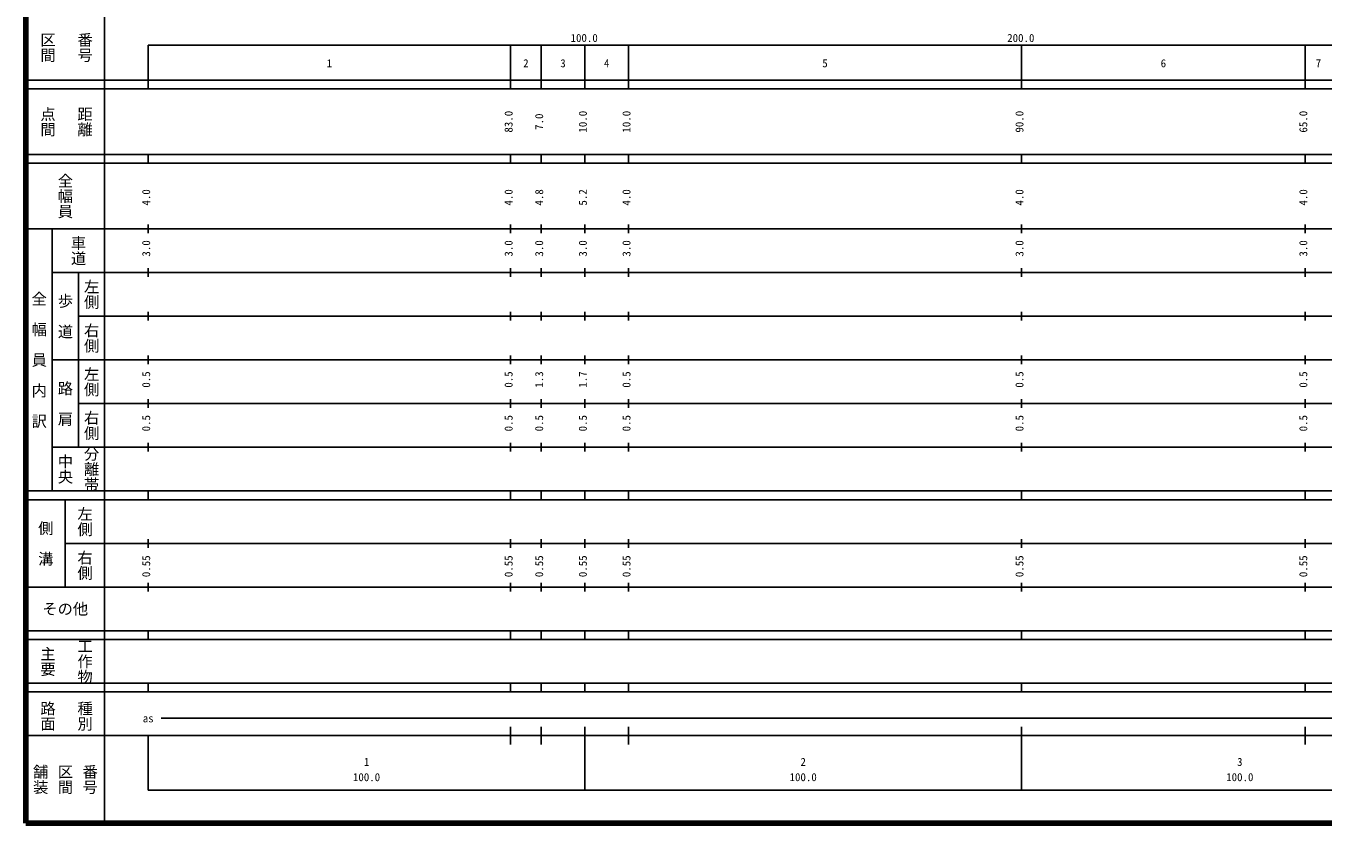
# Model space of a CAD drawing. Units: millimetres on the paper, enlarged 1000 times. Extents: x 40000 to 680000, y 20000 to 380000.
# Drawn here: x 40000 to 337067, y 20000 to 202409 of the extents above; entities that cross this region are included whole.
import ezdxf
from ezdxf.enums import TextEntityAlignment as Align

# ---------------------------------------------------------------- set-up
doc = ezdxf.new("R2010")
doc.units = ezdxf.units.MM
doc.header["$LTSCALE"] = 1000
doc.layers.add('M-TTL', color=2, linetype='Continuous', lineweight=140)
doc.layers.add('M-TTL-BAND', color=7, linetype='Continuous', lineweight=25)
doc.styles.add('@ＭＳ ゴシック', font='')
doc.styles.add('ＭＳ ゴシック', font='')
doc.styles.get('@ＭＳ ゴシック').set_extended_font_data('@MS Gothic')
doc.styles.get('ＭＳ ゴシック').set_extended_font_data('MS Gothic')

msp = doc.modelspace()

# ---------------------------------------------------------------- linework, layer by layer
at = {"layer": 'M-TTL'}
for p, q in [((40000, 380000), (40000, 20000)), ((40000, 20000), (680000, 20000))]:
    msp.add_line(p, q, dxfattribs=at)
at = {"layer": 'M-TTL-BAND'}
for p, q in [((58000, 370000), (58000, 20000)), ((68000, 198000), (579000, 198000)), ((68000, 198000), (68000, 188000)), ((151000, 188000), (151000, 198000)), ((158000, 188000), (158000, 198000)), ((168000, 188000), (168000, 198000)), ((178000, 188000), (178000, 198000)), ((268000, 188000), (268000, 198000)), ((333000, 188000), (333000, 198000)), ((40000, 190000), (579000, 190000)), ((40000, 188000), (579000, 188000)), ((40000, 173000), (579000, 173000)), ((68000, 171000), (68000, 173000)), ((151000, 171000), (151000, 173000)), ((158000, 171000), (158000, 173000)), ((168000, 171000), (168000, 173000)), ((178000, 171000), (178000, 173000)), ((268000, 171000), (268000, 173000)), ((333000, 171000), (333000, 173000)), ((40000, 171000), (579000, 171000)), ((40000, 156000), (579000, 156000)), ((46000, 96000), (46000, 156000)), ((68000, 155000), (68000, 157000)), ((151000, 155000), (151000, 157000)), ((158000, 155000), (158000, 157000)), ((168000, 155000), (168000, 157000)), ((178000, 155000), (178000, 157000)), ((268000, 155000), (268000, 157000)), ((333000, 155000), (333000, 157000)), ((46000, 146000), (579000, 146000)), ((52000, 146000), (52000, 106000)), ((68000, 145000), (68000, 147000)), ((151000, 145000), (151000, 147000)), ((158000, 145000), (158000, 147000)), ((168000, 145000), (168000, 147000)), ((178000, 145000), (178000, 147000)), ((268000, 145000), (268000, 147000)), ((333000, 145000), (333000, 147000)), ((68000, 135000), (68000, 137000)), ((151000, 135000), (151000, 137000)), ((158000, 135000), (158000, 137000)), ((168000, 135000), (168000, 137000)), ((178000, 135000), (178000, 137000)), ((268000, 135000), (268000, 137000)), ((333000, 135000), (333000, 137000)), ((52000, 136000), (579000, 136000)), ((46000, 126000), (579000, 126000)), ((68000, 125000), (68000, 127000)), ((151000, 125000), (151000, 127000)), ((158000, 125000), (158000, 127000)), ((168000, 125000), (168000, 127000)), ((178000, 125000), (178000, 127000)), ((268000, 125000), (268000, 127000)), ((333000, 125000), (333000, 127000)), ((52000, 116000), (579000, 116000)), ((68000, 115000), (68000, 117000)), ((151000, 115000), (151000, 117000)), ((158000, 115000), (158000, 117000)), ((168000, 115000), (168000, 117000)), ((178000, 115000), (178000, 117000)), ((268000, 115000), (268000, 117000)), ((333000, 115000), (333000, 117000)), ((68000, 105000), (68000, 107000)), ((151000, 105000), (151000, 107000)), ((158000, 105000), (158000, 107000)), ((168000, 105000), (168000, 107000)), ((178000, 105000), (178000, 107000)), ((268000, 105000), (268000, 107000)), ((333000, 105000), (333000, 107000)), ((46000, 106000), (579000, 106000)), ((40000, 96000), (579000, 96000)), ((68000, 94000), (68000, 96000)), ((151000, 94000), (151000, 96000)), ((158000, 94000), (158000, 96000)), ((168000, 94000), (168000, 96000)), ((178000, 94000), (178000, 96000)), ((268000, 94000), (268000, 96000)), ((333000, 94000), (333000, 96000)), ((40000, 94000), (579000, 94000)), ((49000, 94000), (49000, 74000)), ((49000, 84000), (579000, 84000)), ((68000, 83000), (68000, 85000)), ((151000, 83000), (151000, 85000)), ((158000, 83000), (158000, 85000)), ((168000, 83000), (168000, 85000)), ((178000, 83000), (178000, 85000)), ((268000, 83000), (268000, 85000)), ((333000, 83000), (333000, 85000)), ((68000, 73000), (68000, 75000)), ((151000, 73000), (151000, 75000)), ((158000, 73000), (158000, 75000)), ((168000, 73000), (168000, 75000)), ((178000, 73000), (178000, 75000)), ((268000, 73000), (268000, 75000)), ((333000, 73000), (333000, 75000)), ((40000, 74000), (579000, 74000)), ((40000, 64000), (579000, 64000)), ((68000, 62000), (68000, 64000)), ((151000, 62000), (151000, 64000)), ((158000, 62000), (158000, 64000)), ((168000, 62000), (168000, 64000)), ((178000, 62000), (178000, 64000)), ((268000, 62000), (268000, 64000)), ((333000, 62000), (333000, 64000)), ((40000, 62000), (579000, 62000)), ((40000, 52000), (579000, 52000)), ((68000, 50000), (68000, 52000)), ((151000, 50000), (151000, 52000)), ((158000, 50000), (158000, 52000)), ((168000, 50000), (168000, 52000)), ((178000, 50000), (178000, 52000)), ((268000, 50000), (268000, 52000)), ((333000, 50000), (333000, 52000)), ((40000, 50000), (579000, 50000)), ((71000, 44000), (565000, 44000)), ((151000, 38000), (151000, 42000)), ((158000, 38000), (158000, 42000)), ((168000, 27500), (168000, 42000)), ((178000, 38000), (178000, 42000)), ((268000, 27500), (268000, 42000)), ((333000, 38000), (333000, 42000)), ((40000, 40000), (579000, 40000)), ((68000, 40000), (68000, 27500)), ((68000, 27500), (579000, 27500))]:
    msp.add_line(p, q, dxfattribs=at)

# ---------------------------------------------------------------- texts
at = {"layer": 'M-TTL-BAND', "style": '@ＭＳ ゴシック'}
for s, p in [('区間', (45000, 197500)), ('番号', (53500, 197500)), ('点間', (45000, 180500)), ('距離', (53500, 180500)), ('全幅員', (49000, 163500)), ('車道', (52000, 151000)), ('左側', (55000, 141000)), ('全\u3000幅\u3000員\u3000内\u3000訳', (43000, 126000)), ('歩\u3000道', (49000, 136000)), ('右側', (55000, 131000)), ('左側', (55000, 121000)), ('路\u3000肩', (49000, 116000)), ('右側', (55000, 111000)), ('中央', (49000, 101000)), ('分離帯', (55000, 101000)), ('左側', (53500, 89000)), ('側\u3000溝', (44500, 84000)), ('右側', (53500, 79000)), ('主要', (45000, 57000)), ('工作物', (53500, 57000)), ('路面', (45000, 44500)), ('種別', (53500, 44500)), ('舗装', (43333, 30000)), ('区間', (49000, 30000)), ('番号', (54667, 30000))]:
    msp.add_text(s, height=2566, rotation=270, dxfattribs=at).set_placement(p, align=Align.MIDDLE_CENTER)
at = {"layer": 'M-TTL-BAND', "style": 'ＭＳ ゴシック'}
for s, p in [('100.0', (167844, 198195)), ('200.0', (267844, 198195)), ('1', (109500, 192405)), ('2', (154500, 192405)), ('3', (163000, 192405)), ('4', (173000, 192405)), ('5', (223000, 192405)), ('6', (300500, 192405)), ('7', (336000, 192405)), ('as', (68000, 42500)), ('1', (118000, 32523)), ('2', (218000, 32523)), ('3', (318000, 32523)), ('100.0', (118000, 29033)), ('100.0', (218000, 29033)), ('100.0', (318000, 29033))]:
    msp.add_text(s, height=1833, dxfattribs=at).set_placement(p, align=Align.BOTTOM_CENTER)
for s, p in [('83.0', (152000, 180500)), ('7.0', (159000, 180500)), ('10.0', (169000, 180500)), ('10.0', (179000, 180500)), ('90.0', (269000, 180500)), ('65.0', (334000, 180500)), ('4.0', (69000, 163174)), ('4.0', (152000, 163174)), ('4.8', (159000, 163174)), ('5.2', (169000, 163174)), ('4.0', (179000, 163174)), ('4.0', (269000, 163174)), ('4.0', (334000, 163174)), ('3.0', (69000, 151500)), ('3.0', (152000, 151500)), ('3.0', (159000, 151500)), ('3.0', (169000, 151500)), ('3.0', (179000, 151500)), ('3.0', (269000, 151500)), ('3.0', (334000, 151500)), ('0.5', (69000, 121500)), ('0.5', (152000, 121500)), ('1.3', (159000, 121500)), ('1.7', (169000, 121500)), ('0.5', (179000, 121500)), ('0.5', (269000, 121500)), ('0.5', (334000, 121500)), ('0.5', (69000, 111500)), ('0.5', (152000, 111500)), ('0.5', (159000, 111500)), ('0.5', (169000, 111500)), ('0.5', (179000, 111500)), ('0.5', (269000, 111500)), ('0.5', (334000, 111500)), ('0.55', (69000, 78764)), ('0.55', (152000, 78764)), ('0.55', (159000, 78764)), ('0.55', (169000, 78764)), ('0.55', (179000, 78764)), ('0.55', (269000, 78764)), ('0.55', (334000, 78764))]:
    msp.add_text(s, height=1833, rotation=90, dxfattribs=at).set_placement(p, align=Align.BOTTOM_CENTER)
msp.add_text('その他', height=2566, dxfattribs=at).set_placement((49000, 69000), align=Align.MIDDLE_CENTER)

doc.saveas('drawing.dxf')
